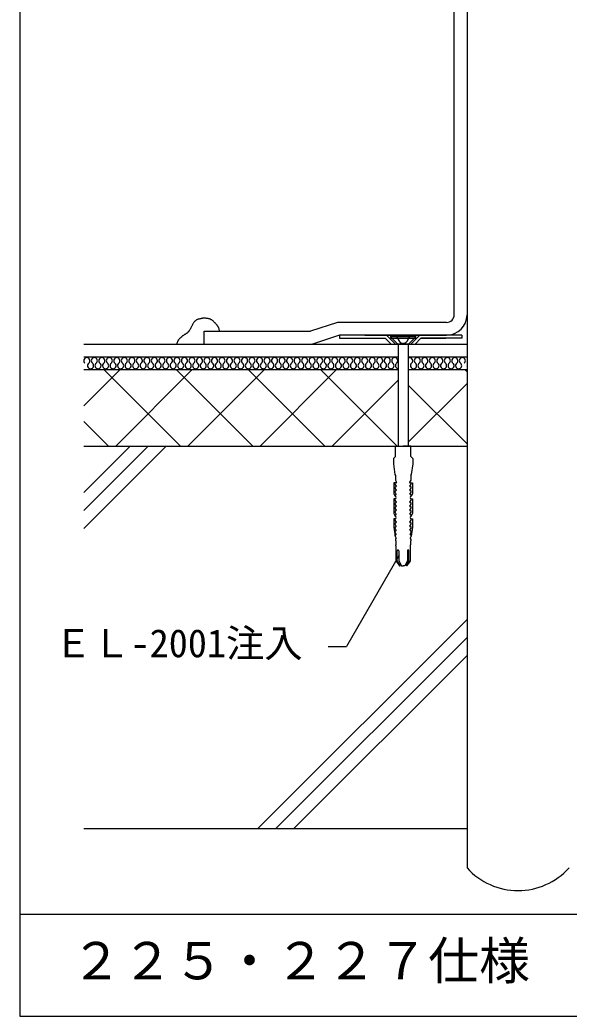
# Model space of a CAD drawing. Units: millimetres, scale not verified. Extents: x -367 to 433, y 33 to 623.
# Drawn here: x -366.7 to -151.5, y 33.4 to 424 of the extents above; entities that cross this region are included whole.
import ezdxf
from ezdxf.enums import TextEntityAlignment as Align

# ---------------------------------------------------------------- set-up
doc = ezdxf.new("R2010")
doc.units = ezdxf.units.MM
doc.header["$LTSCALE"] = 5
doc.linetypes.add('DASHED3', pattern=[4, 3, -1])
for name, color, linetype in [('2-2_in line', 7, 'Continuous'), ('2-3', 3, 'Continuous'), ('2-4_out line', 2, 'Continuous'), ('2-6_鋼板・アングル', 2, 'Continuous'), ('2-7_ビス', 7, 'Continuous'), ('2-A_moji', 7, 'Continuous'), ('2-D_ハッチ他', 4, 'Continuous'), ('2-E_con他', 4, 'Continuous'), ('F-5', 6, 'Continuous'), ('F-7', 1, 'Continuous'), ('F-A', 7, 'Continuous')]:
    doc.layers.add(name, color=color, linetype=linetype)
doc.styles.add('HG丸ｺﾞｼｯｸM-PRO', font='')
doc.styles.add('ＭＳ ゴシック', font='')
doc.styles.get('HG丸ｺﾞｼｯｸM-PRO').set_extended_font_data('HG丸ｺﾞｼｯｸM-PRO')
doc.styles.get('ＭＳ ゴシック').set_extended_font_data('MS Gothic')

msp = doc.modelspace()

# ---------------------------------------------------------------- linework, layer by layer
at = {"layer": '2-2_in line'}
for p, q in [((-191.456, 497.395), (-191.456, 106.895)), ((-294.456, 296.895), (-191.455, 296.895)), ((-241.456, 300.395), (-251.956, 296.895)), ((-341.694, 291.895), (-218.505, 291.895)), ((-214.505, 291.895), (-191.456, 291.895)), ((-341.694, 286.895), (-218.505, 286.895)), ((-214.505, 286.895), (-191.456, 286.895)), ((-341.694, 256.895), (-191.456, 256.895))]:
    msp.add_line(p, q, dxfattribs=at)
for points in [[(-292.853, 306.867), (-293.062, 306.907), (-293.273, 306.94), (-293.396, 306.957), (-293.544, 306.976), (-293.801, 307.003), (-294.057, 307.022), (-294.313, 307.031), (-294.568, 307.029), (-294.822, 307.015), (-294.969, 307.001), (-295.076, 306.987), (-295.261, 306.958), (-295.444, 306.924), (-295.628, 306.886), (-295.812, 306.846), (-295.997, 306.805), (-296.105, 306.782), (-296.227, 306.757), (-296.438, 306.714), (-296.647, 306.668), (-296.854, 306.615), (-297.057, 306.553), (-297.253, 306.477), (-297.364, 306.425), (-297.463, 306.372), (-297.629, 306.269), (-297.787, 306.152), (-297.937, 306.024), (-298.081, 305.887), (-298.217, 305.742), (-298.292, 305.655), (-298.376, 305.552), (-298.514, 305.371), (-298.645, 305.185), (-298.768, 304.995), (-298.885, 304.801), (-298.998, 304.605), (-299.062, 304.49), (-299.129, 304.367)], [(-288.459, 301.895), (-288.477, 302.026), (-288.51, 302.251), (-288.547, 302.475), (-288.593, 302.695), (-288.648, 302.912), (-288.717, 303.123), (-288.764, 303.243), (-288.805, 303.335), (-288.884, 303.491), (-288.971, 303.643), (-289.065, 303.792), (-289.165, 303.937), (-289.27, 304.079), (-289.332, 304.161), (-289.407, 304.255), (-289.537, 304.416), (-289.67, 304.574), (-289.805, 304.729), (-289.942, 304.883), (-290.081, 305.035), (-290.163, 305.122), (-290.248, 305.213), (-290.397, 305.369), (-290.549, 305.522), (-290.704, 305.672), (-290.863, 305.818), (-291.027, 305.96), (-291.124, 306.039), (-291.211, 306.108), (-291.366, 306.222), (-291.525, 306.33), (-291.688, 306.431), (-291.856, 306.524), (-292.027, 306.607), (-292.129, 306.651), (-292.243, 306.696), (-292.442, 306.763), (-292.646, 306.82), (-292.853, 306.867)], [(-299.129, 304.367), (-299.243, 304.154), (-299.356, 303.939), (-299.467, 303.724), (-299.577, 303.508), (-299.688, 303.292), (-299.753, 303.167), (-299.842, 302.998), (-299.998, 302.709), (-300.162, 302.424), (-300.337, 302.147), (-300.526, 301.88), (-300.731, 301.628), (-300.859, 301.488), (-300.905, 301.441), (-300.987, 301.362), (-301.071, 301.285), (-301.158, 301.211), (-301.247, 301.14), (-301.338, 301.072), (-301.392, 301.034), (-301.482, 300.975), (-301.64, 300.878), (-301.802, 300.787), (-301.964, 300.698), (-302.127, 300.609), (-302.288, 300.517), (-302.38, 300.461), (-302.472, 300.402), (-302.628, 300.295), (-302.78, 300.182), (-302.93, 300.064), (-303.077, 299.944), (-303.223, 299.822), (-303.308, 299.751), (-303.414, 299.661), (-303.595, 299.506), (-303.774, 299.349), (-303.95, 299.187), (-304.12, 299.021)], [(-304.12, 299.021), (-304.283, 298.848), (-304.374, 298.743), (-304.426, 298.681), (-304.512, 298.572), (-304.594, 298.459), (-304.672, 298.344), (-304.745, 298.225), (-304.812, 298.104), (-304.848, 298.033), (-304.895, 297.931), (-304.966, 297.752), (-305.028, 297.569), (-305.083, 297.383), (-305.132, 297.195), (-305.178, 297.006), (-305.204, 296.895)]]:
    msp.add_lwpolyline(points, dxfattribs=at)
msp.add_arc((-199.456, 308.395), 8, 270, 0, dxfattribs=at)
at = {"layer": '2-3'}
for p, q in [((-341.694, 106.895), (-191.456, 106.895)), ((-191.456, 106.895), (-191.456, 91.49))]:
    msp.add_line(p, q, dxfattribs=at)
msp.add_arc((-171.456, 109.598), 26.979, 222.15649, 317.84351, dxfattribs=at)
at = {"layer": '2-4_out line'}
for p, q in [((-196.456, 308.395), (-196.456, 432.091)), ((-294.456, 301.895), (-252.767, 301.895)), ((-294.456, 296.895), (-294.456, 301.895)), ((-341.694, 296.895), (-294.456, 296.895))]:
    msp.add_line(p, q, dxfattribs=at)
msp.add_lwpolyline([(-199.456, 305.395), (-242.267, 305.395), (-252.767, 301.895)], dxfattribs=at)
msp.add_arc((-199.456, 308.395), 3, 270, 0, dxfattribs=at)
at = {"layer": '2-6_鋼板・アングル'}
for p, q in [((-241.456, 300.395), (-241.456, 299.195)), ((-193.456, 300.395), (-241.456, 300.395)), ((-241.456, 299.195), (-223.502, 299.195)), ((-231.505, 300.395), (-199.505, 300.395)), ((-223.502, 299.195), (-221.202, 296.895)), ((-223.005, 300.395), (-219.505, 296.895)), ((-221.805, 299.195), (-211.205, 299.195)), ((-221.202, 296.895), (-211.808, 296.895)), ((-210.005, 300.395), (-213.505, 296.895)), ((-209.508, 299.195), (-211.808, 296.895)), ((-209.508, 299.195), (-199.7, 299.195)), ((-193.456, 299.195), (-209.508, 299.195)), ((-193.456, 300.395), (-193.456, 299.195))]:
    msp.add_line(p, q, dxfattribs=at)
at = {"layer": '2-7_ビス'}
for p, q in [((-221.505, 300.27), (-221.505, 299.77)), ((-221.505, 299.77), (-218.63, 296.895)), ((-211.505, 299.77), (-221.505, 299.77)), ((-214.38, 296.895), (-218.63, 296.895)), ((-218.505, 296.895), (-218.505, 256.895)), ((-214.505, 296.895), (-214.505, 256.895)), ((-211.505, 299.77), (-214.38, 296.895)), ((-219.674, 237.271), (-219.674, 237.271)), ((-219.674, 237.271), (-219.674, 237.271)), ((-213.336, 237.271), (-213.336, 237.271)), ((-213.336, 237.271), (-213.336, 237.271)), ((-219.674, 221.604), (-219.241, 220.779)), ((-213.336, 221.604), (-213.769, 220.779))]:
    msp.add_line(p, q, dxfattribs=at)
at = {"layer": '2-7_ビス', "linetype": 'DASHED3'}
for p, q in [((-219.055, 299.77), (-219.055, 300.27)), ((-219.055, 299.77), (-217.972, 297.895)), ((-213.955, 299.77), (-215.037, 297.895)), ((-213.955, 299.77), (-213.955, 300.27))]:
    msp.add_line(p, q, dxfattribs=at)
at = {"layer": '2-7_ビス'}
for points in [[(-211.505, 299.77), (-211.505, 300.27), (-221.505, 300.27)], [(-219.505, 252.8), (-219.505, 256.895), (-216.505, 256.895)], [(-213.505, 252.8), (-213.505, 256.895), (-216.505, 256.895)], [(-219.505, 252.8), (-220.255, 251.975), (-220.255, 249.877), (-219.707, 245.759), (-219.465, 245.351), (-219.505, 245.351), (-219.505, 243.537), (-219.072, 242.713)], [(-213.505, 252.8), (-212.755, 251.975), (-212.755, 249.877), (-213.303, 245.759), (-213.545, 245.351), (-213.505, 245.351), (-213.505, 243.537), (-213.938, 242.713)], [(-219.202, 242.465), (-220.18, 242.465), (-220.18, 238.232), (-219.678, 237.271), (-219.674, 237.271)], [(-219.133, 241.146), (-219.641, 241.971), (-219.641, 242.465)], [(-213.876, 241.146), (-213.369, 241.971), (-213.369, 242.465)], [(-213.808, 242.465), (-212.83, 242.465), (-212.83, 238.232), (-213.331, 237.271), (-213.336, 237.271)], [(-219.133, 239.579), (-219.641, 240.404), (-219.641, 240.881), (-219.292, 240.899)], [(-219.19, 238.013), (-219.641, 238.837), (-219.641, 239.315), (-219.293, 239.332)], [(-213.876, 239.579), (-213.369, 240.404), (-213.369, 240.881), (-213.718, 240.899)], [(-213.819, 238.013), (-213.369, 238.837), (-213.369, 239.315), (-213.717, 239.332)], [(-219.641, 236.199), (-220.18, 236.199), (-220.18, 230.402), (-219.674, 229.437)], [(-219.674, 237.271), (-219.67, 237.748), (-219.352, 237.765)], [(-219.133, 234.879), (-219.641, 235.704), (-219.641, 236.199)], [(-219.133, 233.313), (-219.641, 234.137), (-219.641, 234.615), (-219.293, 234.632)], [(-213.876, 234.879), (-213.369, 235.704), (-213.369, 236.199)], [(-213.876, 233.313), (-213.369, 234.137), (-213.369, 234.615), (-213.717, 234.632)], [(-213.336, 237.271), (-213.34, 237.748), (-213.657, 237.765)], [(-213.369, 236.199), (-212.83, 236.199), (-212.83, 230.402), (-213.336, 229.437)], [(-219.133, 231.746), (-219.641, 232.571), (-219.641, 233.048), (-219.293, 233.065)], [(-219.191, 230.179), (-219.641, 231.004), (-219.641, 231.481), (-219.293, 231.499)], [(-213.876, 231.746), (-213.369, 232.571), (-213.369, 233.048), (-213.717, 233.065)], [(-213.819, 230.179), (-213.369, 231.004), (-213.369, 231.481), (-213.717, 231.499)], [(-219.641, 228.365), (-220.18, 228.365), (-220.18, 225.117), (-219.674, 221.604), (-219.673, 222.081), (-219.365, 222.099)], [(-219.674, 229.437), (-219.67, 229.915), (-219.349, 229.932)], [(-219.166, 225.479), (-219.646, 226.304), (-219.641, 226.781), (-219.293, 226.799)], [(-219.133, 227.046), (-219.641, 227.871), (-219.641, 228.365)], [(-213.876, 227.046), (-213.369, 227.871), (-213.369, 228.365)], [(-213.844, 225.479), (-213.364, 226.304), (-213.369, 226.781), (-213.717, 226.799)], [(-213.336, 229.437), (-213.34, 229.915), (-213.66, 229.932)], [(-213.369, 228.365), (-212.83, 228.365), (-212.83, 225.117), (-213.336, 221.604), (-213.336, 222.081), (-213.645, 222.099)], [(-219.22, 222.346), (-219.671, 223.171), (-219.669, 223.648), (-219.346, 223.665)], [(-219.198, 223.913), (-219.662, 224.737), (-219.658, 225.215), (-219.323, 225.232)], [(-213.812, 223.913), (-213.348, 224.737), (-213.352, 225.215), (-213.687, 225.232)], [(-213.79, 222.346), (-213.339, 223.171), (-213.341, 223.648), (-213.663, 223.665)], [(-219.371, 220.532), (-219.505, 220.532), (-219.505, 219.749), (-219.355, 219.749), (-219.355, 218.141), (-219.348, 218.141)], [(-213.639, 220.532), (-213.505, 220.532), (-213.505, 219.749), (-213.655, 219.749), (-213.655, 218.141), (-213.661, 218.141)], [(-219.298, 217.811), (-219.298, 211.861), (-218.858, 211.209), (-217.855, 209.895), (-217.706, 209.895), (-218.791, 211.861), (-218.791, 215.832)], [(-218.207, 215.832), (-218.207, 211.861), (-217.122, 209.895), (-216.505, 209.895)], [(-214.803, 215.832), (-214.803, 211.861), (-215.888, 209.895), (-216.505, 209.895)], [(-213.712, 217.811), (-213.712, 211.861), (-214.152, 211.209), (-215.155, 209.895), (-215.304, 209.895), (-214.219, 211.861), (-214.219, 215.832)]]:
    msp.add_lwpolyline(points, dxfattribs=at)
at = {"layer": '2-7_ビス', "linetype": 'DASHED3'}
msp.add_arc((-216.505, 299.006), 1.84, 217.11751, 322.88248, dxfattribs=at)
at = {"layer": '2-7_ビス'}
for centre, major_axis, start_param, end_param in [((-219.212, 242.637), (0, -0.172), 0.06848, 2.1628795), ((-213.797, 242.637), (0, -0.172), 4.1203058, 6.2147054), ((-219.341, 241.122), (0, -0.229), 0.2312026, 1.6765256), ((-219.341, 239.555), (0, -0.229), 0.2312026, 1.6765256), ((-213.669, 241.122), (0, -0.229), 4.6066597, 6.0519827), ((-213.669, 239.555), (0, -0.229), 4.6066597, 6.0519827), ((-219.695, 236.735), (0, -0.536), 0.0442118, 3.0973809), ((-219.398, 237.989), (0, -0.229), 0.2312026, 1.6765256), ((-219.341, 234.855), (0, -0.229), 0.2312026, 1.6765256), ((-213.669, 234.855), (0, -0.229), 4.6066597, 6.0519827), ((-213.612, 237.989), (0, -0.229), 4.6066597, 6.0519827), ((-213.315, 236.735), (0, -0.536), 3.1858044, 6.2389735), ((-219.341, 233.289), (0, -0.229), 0.2312026, 1.6765256), ((-219.341, 231.722), (0, -0.229), 0.2312026, 1.6765256), ((-213.669, 233.289), (0, -0.229), 4.6066597, 6.0519827), ((-213.669, 231.722), (0, -0.229), 4.6066597, 6.0519827), ((-219.695, 228.901), (0, -0.536), 0.0442118, 3.0973809), ((-219.398, 230.155), (0, -0.229), 0.2312026, 1.6765256), ((-219.341, 227.022), (0, -0.229), 0.2312026, 1.6765256), ((-213.669, 227.022), (0, -0.229), 4.6066597, 6.0519827), ((-213.612, 230.155), (0, -0.229), 4.6066597, 6.0519827), ((-213.315, 228.901), (0, -0.536), 3.1858044, 6.2389735), ((-219.405, 223.889), (0, -0.229), 0.2312026, 1.6765256), ((-219.373, 225.455), (0, -0.229), 0.2312026, 1.6765256), ((-213.637, 225.455), (0, -0.229), 4.6066597, 6.0519827), ((-213.605, 223.889), (0, -0.229), 4.6066597, 6.0519827), ((-219.427, 222.322), (0, -0.229), 0.2312026, 1.6765256), ((-219.383, 220.705), (0, -0.174), 0.0818475, 2.1771705), ((-213.582, 222.322), (0, -0.229), 4.6066597, 6.0519827), ((-213.626, 220.705), (0, -0.174), 4.1060148, 6.2013378), ((-220.025, 217.847), (0, -0.8), 1.5261677, 1.947508), ((-218.499, 215.822), (0, -0.321), 1.5390306, 4.6806232), ((-214.511, 215.822), (0, -0.321), 1.6025621, 4.7441547), ((-212.985, 217.847), (0, -0.8), 4.3356773, 4.7570176)]:
    msp.add_ellipse(centre, major_axis=major_axis, ratio=0.909574, start_param=start_param, end_param=end_param, dxfattribs=at)
at = {"layer": '2-A_moji'}
for p in [(-218.1, 214.076), (-245.84, 178.304)]:
    msp.add_line(p, (-238.753, 178.304), dxfattribs=at)
at = {"layer": '2-D_ハッチ他'}
for p, q in [((-341.694, 272.651), (-327.449, 286.895)), ((-333.75, 286.895), (-303.75, 256.895)), ((-329.165, 256.895), (-299.165, 286.895)), ((-305.466, 286.895), (-275.466, 256.895)), ((-300.881, 256.895), (-270.881, 286.895)), ((-277.182, 286.895), (-247.182, 256.895)), ((-272.597, 256.895), (-242.597, 286.895)), ((-248.897, 286.895), (-218.897, 256.895)), ((-192.329, 286.895), (-191.456, 286.022)), ((-244.312, 256.895), (-218.505, 282.703)), ((-214.505, 258.418), (-191.456, 281.468)), ((-214.505, 280.787), (-191.456, 257.738)), ((-341.694, 266.555), (-332.034, 256.895))]:
    msp.add_line(p, q, dxfattribs=at)
for centre, start, end in [((-340.48, 290.354), 307.52351, 232.47649), ((-339.008, 288.437), 127.52351, 52.47649), ((-337.536, 290.354), 307.52351, 232.47649), ((-336.064, 288.437), 127.52351, 52.47649), ((-334.592, 290.354), 307.52351, 232.47649), ((-333.12, 288.437), 127.52351, 52.47649), ((-331.649, 290.354), 307.52351, 232.47649), ((-330.177, 288.437), 127.52351, 52.47649), ((-328.705, 290.354), 307.52351, 232.47649), ((-327.233, 288.437), 127.52351, 52.47649), ((-325.761, 290.354), 307.52351, 232.47649), ((-324.289, 288.437), 127.52351, 52.47649), ((-322.817, 290.354), 307.52351, 232.47649), ((-321.345, 288.437), 127.52351, 52.47649), ((-319.873, 290.354), 307.52351, 232.47649), ((-318.401, 288.437), 127.52351, 52.47649), ((-316.929, 290.354), 307.52351, 232.47649), ((-315.457, 288.437), 127.52351, 52.47649), ((-313.985, 290.354), 307.52351, 232.47649), ((-312.513, 288.437), 127.52351, 52.47649), ((-311.041, 290.354), 307.52351, 232.47649), ((-309.569, 288.437), 127.52351, 52.47649), ((-308.097, 290.354), 307.52351, 232.47649), ((-306.625, 288.437), 127.52351, 52.47649), ((-305.153, 290.354), 307.52351, 232.47649), ((-303.681, 288.437), 127.52351, 52.47649), ((-302.209, 290.354), 307.52351, 232.47649), ((-300.737, 288.437), 127.52351, 52.47649), ((-299.265, 290.354), 307.52351, 232.47649), ((-297.793, 288.437), 127.52351, 52.47649), ((-296.321, 290.354), 307.52351, 232.47649), ((-294.85, 288.437), 127.52351, 52.47649), ((-293.378, 290.354), 307.52351, 232.47649), ((-291.906, 288.437), 127.52351, 52.47649), ((-290.434, 290.354), 307.52351, 232.47649), ((-288.962, 288.437), 127.52351, 52.47649), ((-287.49, 290.354), 307.52351, 232.47649), ((-286.018, 288.437), 127.52351, 52.47649), ((-284.546, 290.354), 307.52351, 232.47649), ((-283.074, 288.437), 127.52351, 52.47649), ((-281.602, 290.354), 307.52351, 232.47649), ((-280.13, 288.437), 127.52351, 52.47649), ((-278.658, 290.354), 307.52351, 232.47649), ((-277.186, 288.437), 127.52351, 52.47649), ((-275.714, 290.354), 307.52351, 232.47649), ((-274.242, 288.437), 127.52351, 52.47649), ((-272.77, 290.354), 307.52351, 232.47649), ((-271.298, 288.437), 127.52351, 52.47649), ((-269.826, 290.354), 307.52351, 232.47649), ((-268.354, 288.437), 127.52351, 52.47649), ((-266.882, 290.354), 307.52351, 232.47649), ((-265.41, 288.437), 127.52351, 52.47649), ((-263.938, 290.354), 307.52351, 232.47649), ((-262.466, 288.437), 127.52351, 52.47649), ((-260.994, 290.354), 307.52351, 232.47649), ((-259.522, 288.437), 127.52351, 52.47649), ((-258.051, 290.354), 307.52351, 232.47649), ((-256.579, 288.437), 127.52351, 52.47649), ((-255.107, 290.354), 307.52351, 232.47649), ((-253.635, 288.437), 127.52351, 52.47649), ((-252.163, 290.354), 307.52351, 232.47649), ((-250.691, 288.437), 127.52351, 52.47649), ((-249.219, 290.354), 307.52351, 232.47649), ((-247.747, 288.437), 127.52351, 52.47649), ((-246.275, 290.354), 307.52351, 232.47649), ((-244.803, 288.437), 127.52351, 52.47649), ((-243.331, 290.354), 307.52351, 232.47649), ((-241.859, 288.437), 127.52351, 52.47649), ((-240.387, 290.354), 307.52351, 232.47649), ((-238.915, 288.437), 127.52351, 52.47649), ((-237.443, 290.354), 307.52351, 232.47649), ((-235.971, 288.437), 127.52351, 52.47649), ((-234.499, 290.354), 307.52351, 232.47649), ((-233.027, 288.437), 127.52351, 52.47649), ((-231.555, 290.354), 307.52351, 232.47649), ((-230.083, 288.437), 127.52351, 52.47649), ((-228.611, 290.354), 307.52351, 232.47649), ((-227.139, 288.437), 127.52351, 52.47649), ((-225.667, 290.354), 307.52351, 232.47649), ((-224.195, 288.437), 127.52351, 52.47649), ((-222.723, 290.354), 307.52351, 232.47649), ((-221.252, 288.437), 127.52351, 52.47649), ((-219.78, 290.354), 307.52351, 232.47649), ((-218.308, 288.437), 127.52351, 260.60339), ((-213.892, 290.354), 307.52351, 120.49376), ((-212.42, 288.437), 127.52351, 52.47649), ((-210.948, 290.354), 307.52351, 232.47649), ((-209.476, 288.437), 127.52351, 52.47649), ((-208.004, 290.354), 307.52351, 232.47649), ((-206.532, 288.437), 127.52351, 52.47649), ((-205.06, 290.354), 307.52351, 232.47649), ((-203.588, 288.437), 127.52351, 52.47649), ((-202.116, 290.354), 307.52351, 232.47649), ((-200.644, 288.437), 127.52351, 52.47649), ((-199.172, 290.354), 307.52351, 232.47649), ((-197.7, 288.437), 127.52351, 52.47649), ((-196.228, 290.354), 307.52351, 232.47649), ((-194.756, 288.437), 127.52351, 52.47649), ((-193.284, 290.354), 307.52351, 232.47649)]:
    msp.add_arc(centre, 1.208, start, end, dxfattribs=at)
at = {"layer": '2-E_con他'}
for p, q in [((-341.694, 238.711), (-323.51, 256.895)), ((-341.694, 224.569), (-309.368, 256.895)), ((-341.694, 231.64), (-316.439, 256.895)), ((-273.51, 106.895), (-191.456, 188.949)), ((-266.439, 106.895), (-191.456, 181.878)), ((-259.368, 106.895), (-191.456, 174.807))]:
    msp.add_line(p, q, dxfattribs=at)
at = {"layer": 'F-5'}
msp.add_line((-366.694, 73.409), (433.306, 73.409), dxfattribs=at)
at = {"layer": 'F-7'}
for p, q in [((-366.694, 623.409), (-366.694, 33.409)), ((-366.694, 33.409), (433.306, 33.409))]:
    msp.add_line(p, q, dxfattribs=at)

# ---------------------------------------------------------------- texts
at = {"layer": '2-A_moji', "style": 'ＭＳ ゴシック'}
msp.add_text('ＥＬ-2001注入', height=11, dxfattribs=at).set_placement((-353.34, 170.804), align=Align.BOTTOM_LEFT)
at = {"layer": 'F-A', "style": 'HG丸ｺﾞｼｯｸM-PRO'}
msp.add_text('２２５・２２７仕様', height=14.66, dxfattribs=at).set_placement((-346.694, 43.409), align=Align.BOTTOM_LEFT)

doc.saveas('drawing.dxf')
